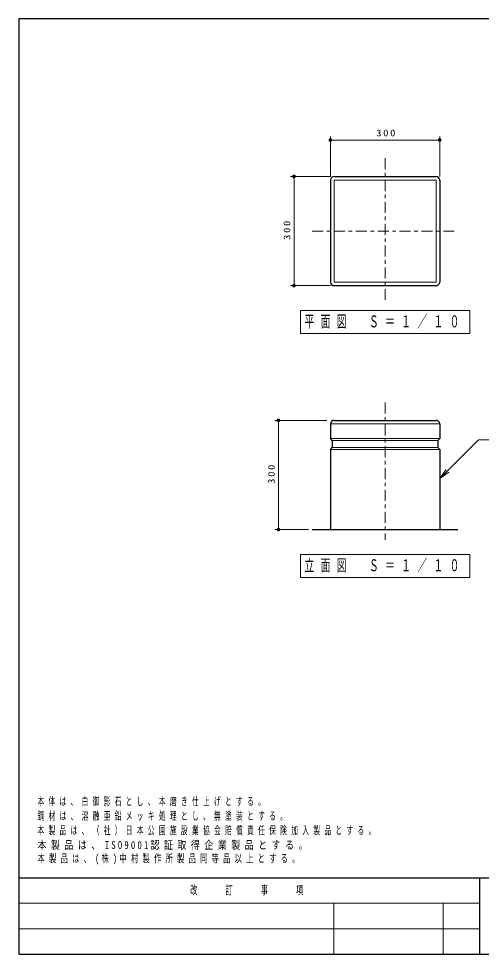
# Model space of a CAD drawing. Units: millimetres on the paper, scale 1:10. Extents: x -365 to 12, y -47 to 257.
# Drawn here: x -365 to -238, y 0 to 257 of the extents above; entities that cross this region are included whole.
import ezdxf

# ---------------------------------------------------------------- set-up
doc = ezdxf.new("R2010")
doc.units = ezdxf.units.MM
doc.linetypes.add('USER2', pattern=[6, 3, -1, 1, -1])
doc.layers.add('LY_1', color=7, linetype='Continuous', lineweight=13)
doc.layers.add('LY_2', color=7, linetype='Continuous', lineweight=13)
doc.styles.add('ＭＳ ゴシック', font='')
doc.styles.get('ＭＳ ゴシック').set_extended_font_data('MS Gothic')

# ---------------------------------------------------------------- blocks, each defined once
blk = doc.blocks.new('filled_dot')
at = {"color": 0, "linetype": 'Continuous', "lineweight": -2, "const_width": 1.25}
blk.add_lwpolyline([(-0.625, 0, 1), (0.625, 0, 1)], format="xyb", close=True, dxfattribs=at)

msp = doc.modelspace()

# ---------------------------------------------------------------- linework, layer by layer
at = {"layer": 'LY_1'}
for p, q in [((-279.418, 213.67), (-279.418, 224.67)), ((-279.418, 223.67), (-249.418, 223.67)), ((-249.418, 213.67), (-249.418, 224.67)), ((-279.418, 213.67), (-290.418, 213.67)), ((-289.418, 183.67), (-289.418, 213.67)), ((-278.418, 212.67), (-250.418, 212.67)), ((-278.418, 212.67), (-278.418, 184.67)), ((-250.418, 212.67), (-250.418, 184.67)), ((-279.418, 183.67), (-290.418, 183.67)), ((-278.418, 184.67), (-250.418, 184.67)), ((-241.168, 176.82), (-287.668, 176.82)), ((-287.668, 176.82), (-287.668, 170.52)), ((-241.168, 170.52), (-241.168, 176.82)), ((-287.668, 170.52), (-241.168, 170.52)), ((-280.418, 146.67), (-294.686, 146.67)), ((-293.686, 116.67), (-293.686, 146.67)), ((-279.418, 145.67), (-249.418, 145.67)), ((-279.418, 141.67), (-249.418, 141.67)), ((-278.918, 141.17), (-249.918, 141.17)), ((-278.918, 139.17), (-249.918, 139.17)), ((-279.418, 138.67), (-249.418, 138.67)), ((-249.385, 130.706), (-247.617, 133.181)), ((-249.385, 130.706), (-247.263, 132.828)), ((-246.91, 132.474), (-249.385, 130.706)), ((-285.418, 116.67), (-294.686, 116.67)), ((-241.168, 109.82), (-287.668, 109.82)), ((-287.668, 109.82), (-287.668, 103.52)), ((-241.168, 103.52), (-241.168, 109.82)), ((-287.668, 103.52), (-241.168, 103.52))]:
    msp.add_line(p, q, dxfattribs=at)
at = {"layer": 'LY_1', "linetype": 'USER2'}
for p, q in [((-264.418, 218.67), (-264.418, 179.752)), ((-284.418, 198.67), (-244.418, 198.67)), ((-264.418, 151.553), (-264.418, 113.863))]:
    msp.add_line(p, q, dxfattribs=at)
at = {"layer": 'LY_1', "color": 3, "lineweight": 25}
for p, q in [((-278.418, 213.67), (-250.418, 213.67)), ((-279.418, 212.67), (-279.418, 184.67)), ((-249.418, 212.67), (-249.418, 184.67)), ((-278.418, 183.67), (-250.418, 183.67)), ((-278.418, 146.67), (-250.418, 146.67)), ((-279.418, 145.67), (-279.418, 141.67)), ((-249.418, 145.67), (-249.418, 141.67)), ((-278.918, 141.17), (-279.418, 141.67)), ((-249.918, 141.17), (-249.418, 141.67)), ((-279.418, 138.67), (-278.918, 139.17)), ((-278.918, 141.17), (-278.918, 139.17)), ((-249.918, 141.17), (-249.918, 139.17)), ((-249.418, 138.67), (-249.918, 139.17)), ((-279.418, 138.67), (-279.418, 116.67)), ((-249.418, 138.67), (-249.418, 116.67))]:
    msp.add_line(p, q, dxfattribs=at)
at = {"layer": 'LY_1', "color": 20, "lineweight": 25}
msp.add_line((-284.418, 116.67), (-244.418, 116.67), dxfattribs=at)
at = {"layer": 'LY_1'}
msp.add_lwpolyline([(-249.385, 130.706), (-238.778, 141.313), (-204.608, 141.313)], dxfattribs=at)
at = {"layer": 'LY_1', "color": 3, "lineweight": 25}
for centre, start, end in [((-278.418, 212.67), 89.99999, 180), ((-250.418, 212.67), 0, 90), ((-278.418, 184.67), 179.99999, 270), ((-250.418, 184.67), 270, 0), ((-278.418, 145.67), 89.99999, 180), ((-250.418, 145.67), 360, 90.00001)]:
    msp.add_arc(centre, 1, start, end, dxfattribs=at)
at = {"layer": 'LY_2', "color": 20, "lineweight": 25}
for p, q in [((0, 257), (-365, 257)), ((-365, 257), (-365, 0)), ((-365, 21), (0, 21)), ((-365, 0), (0, 0))]:
    msp.add_line(p, q, dxfattribs=at)
at = {"layer": 'LY_2', "color": 3, "lineweight": 25}
msp.add_line((-238.5, 21), (-238.5, 0), dxfattribs=at)
at = {"layer": 'LY_2'}
for p, q in [((-365, 14), (-238.5, 14)), ((-278.5, 14), (-278.5, 0)), ((-248.5, 14), (-248.5, 0)), ((-365, 7), (-238.5, 7))]:
    msp.add_line(p, q, dxfattribs=at)

# ---------------------------------------------------------------- block references
at = {"layer": 'LY_1', "xscale": 0.4, "yscale": 0.4}
msp.add_blockref('filled_dot', (-279.418, 223.67), dxfattribs=at)
for p, rotation in [((-249.418, 223.67), 180), ((-289.418, 213.67), 270), ((-289.418, 183.67), 90), ((-293.686, 146.67), 270), ((-293.686, 116.67), 90)]:
    msp.add_blockref('filled_dot', p, dxfattribs=dict(at, rotation=rotation))

# ---------------------------------------------------------------- texts
at = {"layer": 'LY_1', "style": 'ＭＳ ゴシック'}
for s, insert, char_height, attachment_point in [('\\T1.33;\\W1.15;300', (-263.977, 224.67), 1.833, 8), ('\\T1.64;\\W0.6;平面図\u3000Ｓ＝１／１０', (-264.418, 173.67), 3.299, 5), ('\\T1.64;\\W0.6;立面図\u3000Ｓ＝１／１０', (-264.418, 106.67), 3.299, 5), ('\\T1.64;\\W0.6;本体は、白御影石とし、本磨き仕上げとする。', (-359.846, 40.665), 2.199, 7), ('\\T1.64;\\W0.6;鋼材は、溶融亜鉛メッキ処理とし、無塗装とする。', (-359.846, 36.665), 2.199, 7), ('\\T1.64;\\W0.6;本製品は、（社）日本公園施設業協会賠償責任保険加入製品とする。', (-359.846, 32.665), 2.199, 7), ('\\T1.5;\\W0.8;本製品は、ISO9001認証取得企業製品とする。', (-359.846, 28.665), 2.199, 7), ('\\T1.58;\\W0.65;本製品は、(株)中村製作所製品同等品以上とする。', (-359.846, 24.665), 2.199, 7)]:
    msp.add_mtext(s, dxfattribs=dict(at, insert=insert, char_height=char_height, attachment_point=attachment_point))
at = {"layer": 'LY_1', "char_height": 1.833, "attachment_point": 8, "rotation": 90, "style": 'ＭＳ ゴシック'}
for insert in [(-290.418, 199.111), (-294.686, 132.111)]:
    msp.add_mtext('\\T1.33;\\W1.15;300', dxfattribs=dict(at, insert=insert))
at = {"layer": 'LY_2', "insert": (-301.75, 17.5), "char_height": 2.346, "attachment_point": 5, "style": 'ＭＳ ゴシック'}
msp.add_mtext('\\T1.64;\\W0.6;改\u3000\u3000訂\u3000\u3000事\u3000\u3000項', dxfattribs=at)

doc.saveas('drawing.dxf')
